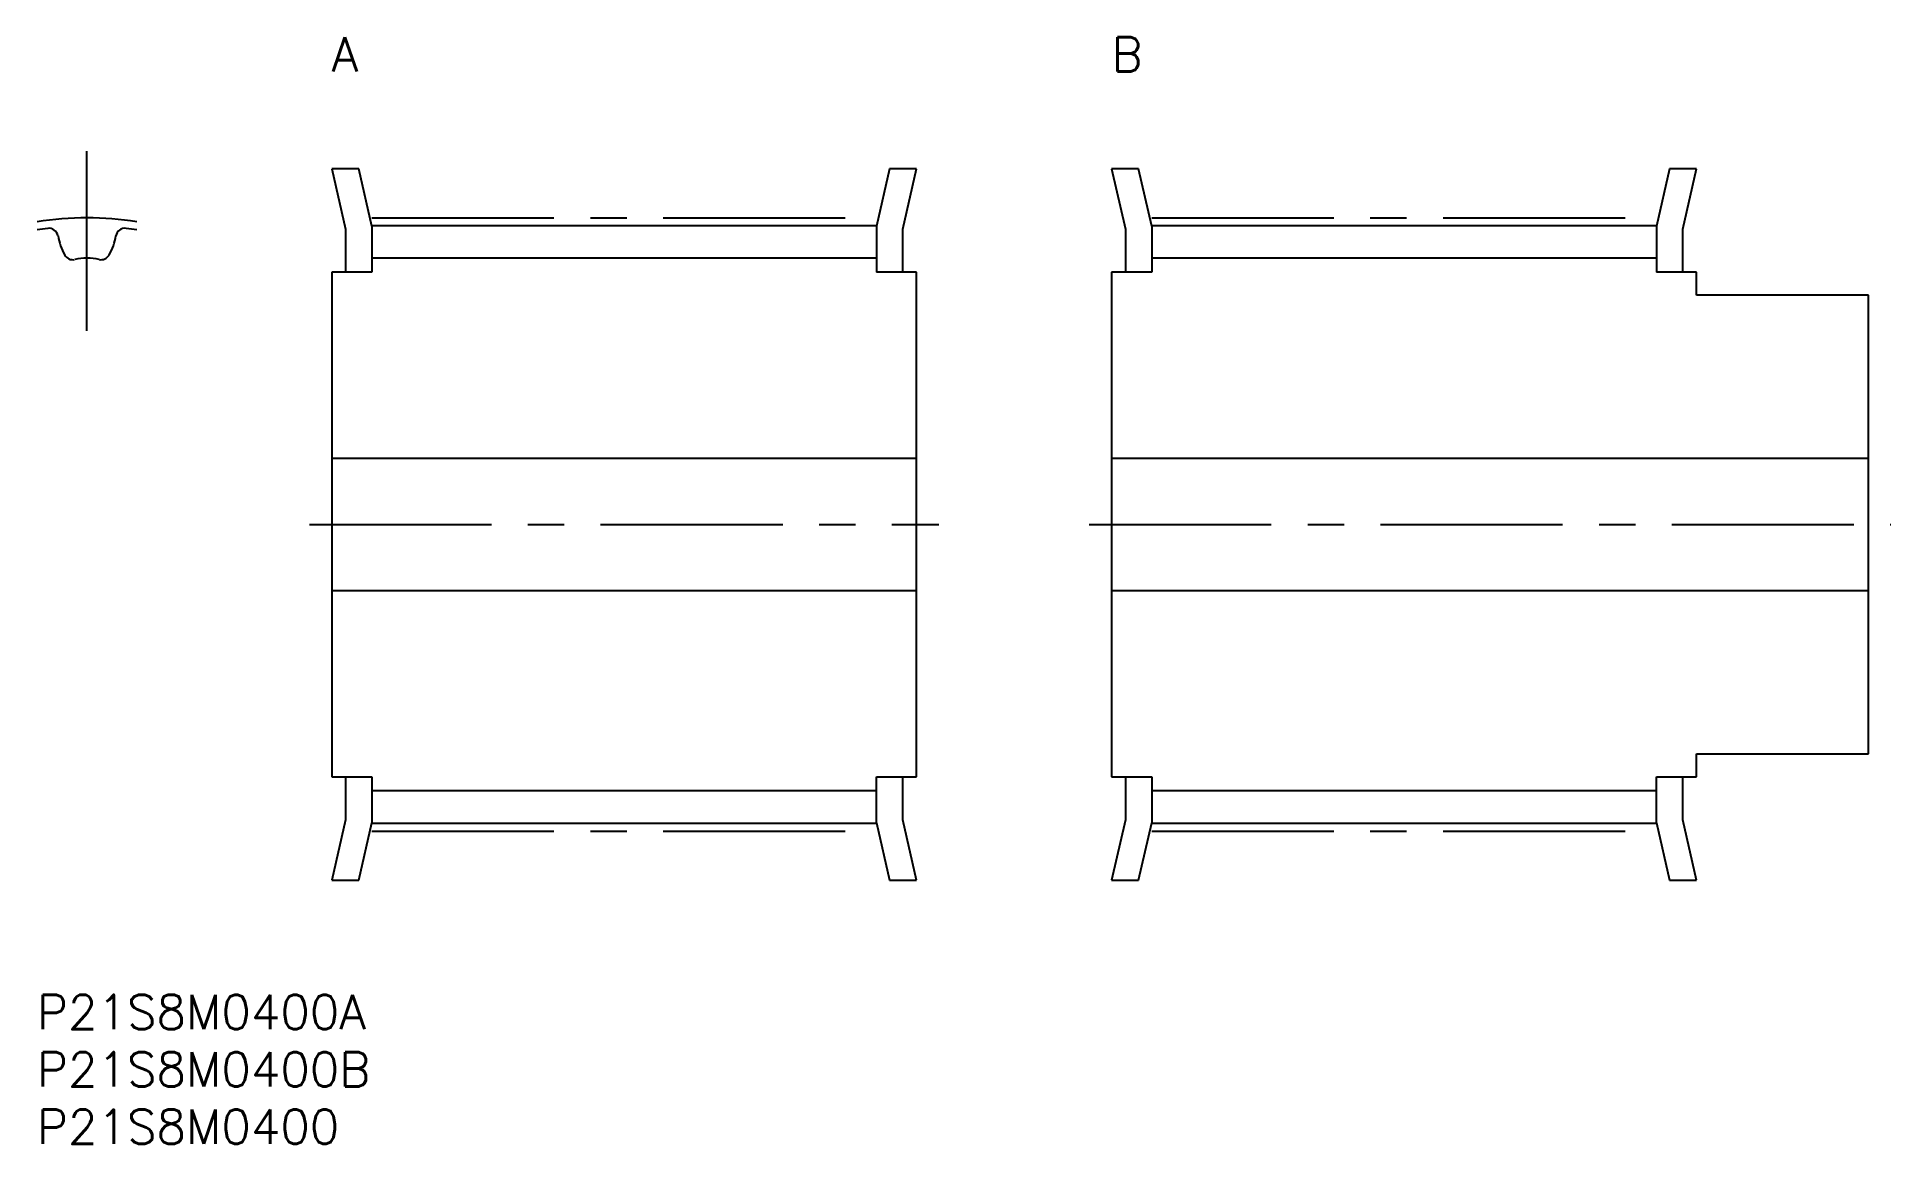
# Model space of a CAD drawing. Extents: x 0 to 162, y -13 to 83.
import ezdxf

# ---------------------------------------------------------------- set-up
doc = ezdxf.new("R2010")
doc.units = 0
doc.header["$LTSCALE"] = 0.5
doc.linetypes.add('CENTER', pattern=[50.8, 31.75, -6.35, 6.35, -6.35])
for name, color, linetype in [('MSM_CENTER', 1, 'CENTER'), ('MSM_CONTINUOUS', 7, 'CONTINUOUS'), ('MSM_PART_NUMBER', 7, 'CONTINUOUS')]:
    doc.layers.add(name, color=color, linetype=linetype)
doc.styles.get("Standard").update_dxf_attribs({"font": 'txt.shx', "height": 3, "bigfont": 'bigfont.shx'})

# ---------------------------------------------------------------- blocks, each defined once
blk = doc.blocks.new('*U31')
at = {"layer": 'MSM_PART_NUMBER'}
blk.add_text('P21S8M0400A', height=3, dxfattribs=at).set_placement((0, -3))
blk = doc.blocks.new('*U32')
at = {"layer": 'MSM_PART_NUMBER'}
blk.add_text('P21S8M0400B', height=3, dxfattribs=at).set_placement((0, -8))
blk = doc.blocks.new('*U33')
at = {"layer": 'MSM_PART_NUMBER'}
blk.add_text('P21S8M0400', height=3, dxfattribs=at).set_placement((0, -13))
blk = doc.blocks.new('*U34')
at = {"layer": 'MSM_PART_NUMBER'}
blk.add_text('A', height=3, dxfattribs=at).set_placement((25.69, 80.5))
blk = doc.blocks.new('*U35')
at = {"layer": 'MSM_PART_NUMBER'}
blk.add_text('B', height=3, dxfattribs=at).set_placement((93.69, 80.5))

msp = doc.modelspace()

# ---------------------------------------------------------------- linework, layer by layer
at = {"layer": 'MSM_CENTER'}
for p, q in [((4.35, 57.89), (4.35, 73.55)), ((29.19, 67.74), (73.19, 67.74)), ((97.19, 67.74), (141.19, 67.74)), ((23.74, 41), (78.64, 41)), ((91.74, 41), (161.64, 41)), ((29.19, 14.26), (73.19, 14.26)), ((97.19, 14.26), (141.19, 14.26))]:
    msp.add_line(p, q, dxfattribs=at)
msp.add_arc((4.35, 41), 26.74, 80.6465, 99.3535, dxfattribs=at)
at = {"layer": 'MSM_CONTINUOUS'}
for p, q in [((28.05, 72), (25.69, 72)), ((25.69, 72), (26.89, 66.74)), ((29.19, 67), (28.05, 72)), ((74.33, 72), (73.19, 67)), ((76.69, 72), (74.33, 72)), ((75.49, 66.74), (76.69, 72)), ((96.05, 72), (93.69, 72)), ((93.69, 72), (94.89, 66.74)), ((97.19, 67), (96.05, 72)), ((142.33, 72), (141.19, 67)), ((144.69, 72), (142.33, 72)), ((143.49, 66.74), (144.69, 72)), ((26.89, 66.74), (26.89, 63)), ((29.19, 67.05), (29.19, 63)), ((73.19, 67.05), (29.19, 67.05)), ((73.19, 67.05), (73.19, 63)), ((75.49, 63), (75.49, 66.74)), ((94.89, 66.74), (94.89, 63)), ((97.19, 67.05), (97.19, 63)), ((141.19, 67.05), (97.19, 67.05)), ((141.19, 67.05), (141.19, 63)), ((143.49, 63), (143.49, 66.74)), ((73.19, 64.22), (29.19, 64.22)), ((141.19, 64.22), (97.19, 64.22)), ((25.69, 63), (25.69, 19)), ((29.19, 63), (25.69, 63)), ((76.69, 63), (73.19, 63)), ((76.69, 19), (76.69, 63)), ((93.69, 63), (93.69, 19)), ((97.19, 63), (93.69, 63)), ((144.69, 63), (141.19, 63)), ((144.69, 61), (144.69, 63)), ((159.69, 61), (144.69, 61)), ((159.69, 21), (159.69, 61)), ((76.69, 46.75), (25.69, 46.75)), ((159.69, 46.75), (93.69, 46.75)), ((25.69, 35.25), (76.69, 35.25)), ((93.69, 35.25), (159.69, 35.25)), ((144.69, 19), (144.69, 21)), ((144.69, 21), (159.69, 21)), ((25.69, 19), (29.19, 19)), ((26.89, 19), (26.89, 15.26)), ((29.19, 19), (29.19, 14.95)), ((73.19, 14.95), (73.19, 19)), ((73.19, 19), (76.69, 19)), ((75.49, 15.26), (75.49, 19)), ((93.69, 19), (97.19, 19)), ((94.89, 19), (94.89, 15.26)), ((97.19, 19), (97.19, 14.95)), ((141.19, 14.95), (141.19, 19)), ((141.19, 19), (144.69, 19)), ((143.49, 15.26), (143.49, 19)), ((73.19, 17.78), (29.19, 17.78)), ((141.19, 17.78), (97.19, 17.78)), ((26.89, 15.26), (25.69, 10)), ((28.05, 10), (29.19, 15)), ((73.19, 14.95), (29.19, 14.95)), ((73.19, 15), (74.33, 10)), ((76.69, 10), (75.49, 15.26)), ((94.89, 15.26), (93.69, 10)), ((96.05, 10), (97.19, 15)), ((141.19, 14.95), (97.19, 14.95)), ((141.19, 15), (142.33, 10)), ((144.69, 10), (143.49, 15.26)), ((25.69, 10), (28.05, 10)), ((74.33, 10), (76.69, 10)), ((93.69, 10), (96.05, 10)), ((142.33, 10), (144.69, 10))]:
    msp.add_line(p, q, dxfattribs=at)
for centre, radius, start, end in [((4.35, 41), 26.05, 97.5393, 99.6035), ((1.03, 66.03), 0.8, 9.7712, 97.5393), ((7.66, 66.03), 0.8, 82.4607, 170.2288), ((4.35, 41), 26.05, 80.3965, 82.4607), ((6.95, 67.05), 5.2, 189.7712, 209.3753), ((1.75, 67.05), 5.2, 330.6247, 350.2288), ((3.11, 64.89), 0.8, 209.3753, 281.8712), ((4.35, 59.02), 5.2, 78.1288, 101.8712), ((5.58, 64.89), 0.8, 258.1288, 330.6247)]:
    msp.add_arc(centre, radius, start, end, dxfattribs=at)

# ---------------------------------------------------------------- block references
for name in ['*U34', '*U35', '*U31', '*U32', '*U33']:
    msp.add_blockref(name, (0, 0), dxfattribs=at)

doc.saveas('drawing.dxf')
